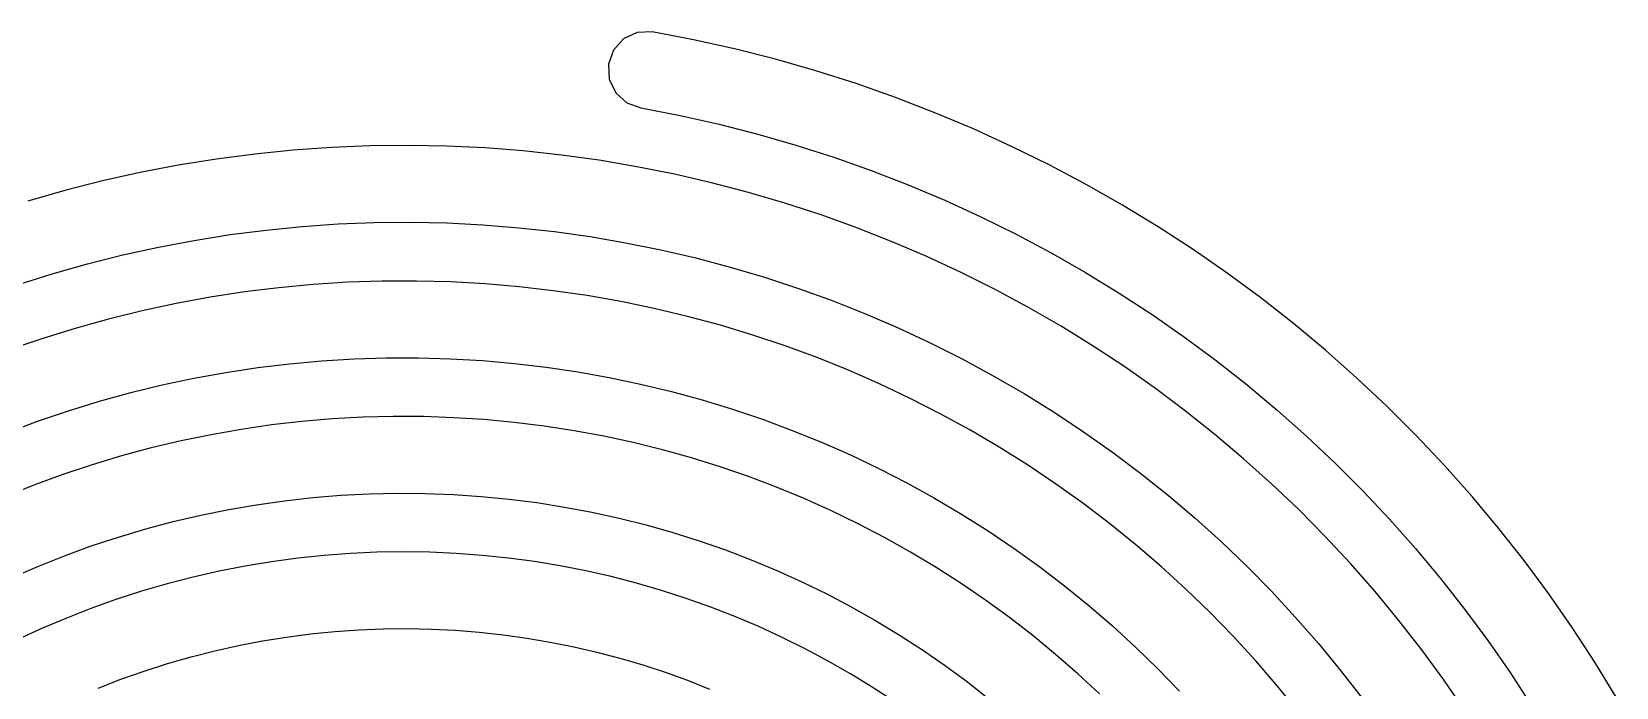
# Model space of a CAD drawing. Header units: metres. Extents: x -106 to 106, y -110 to 110.
# Drawn here: x -32.4 to 91.4, y 58.7 to 109.9 of the extents above; entities that cross this region are included whole.
import ezdxf

# ---------------------------------------------------------------- set-up
doc = ezdxf.new("R2010")
doc.units = ezdxf.units.M

msp = doc.modelspace()

# ---------------------------------------------------------------- linework, layer by layer
for p, q in [((13.812, 109.373), (13.028, 108.504)), ((14.869, 109.876), (13.812, 109.373)), ((16.038, 109.936), (14.869, 109.876)), ((19.2749, 109.314), (16.038, 109.936)), ((22.4891, 108.596), (19.2749, 109.314)), ((13.028, 108.504), (12.6363, 107.401)), ((25.6777, 107.784), (22.4891, 108.596)), ((28.8378, 106.878), (25.6777, 107.784)), ((12.6363, 107.401), (12.6966, 106.232)), ((31.9669, 105.88), (28.8378, 106.878)), ((12.6966, 106.232), (13.1996, 105.175)), ((35.0622, 104.79), (31.9669, 105.88)), ((13.1996, 105.175), (14.0688, 104.391)), ((14.0688, 104.391), (15.1718, 103.999)), ((15.1718, 103.999), (18.233, 103.405)), ((38.1209, 103.61), (35.0622, 104.79)), ((18.233, 103.405), (21.2724, 102.72)), ((41.1405, 102.34), (38.1209, 103.61)), ((21.2724, 102.72), (24.2872, 101.947)), ((24.2872, 101.947), (27.2748, 101.085)), ((44.1185, 100.983), (41.1405, 102.34)), ((-15.0027, 100.385), (-17.9918, 99.9943)), ((-12.0061, 100.687), (-15.0027, 100.385)), ((-9.00499, 100.899), (-12.0061, 100.687)), ((-6.0018, 101.022), (-9.00499, 100.899)), ((-2.99925, 101.055), (-6.0018, 101.022)), ((0, 101), (-2.99925, 101.055)), ((2.99332, 100.856), (0, 101)), ((5.97807, 100.623), (2.99332, 100.856)), ((8.95164, 100.301), (5.97807, 100.623)), ((11.9114, 99.8923), (8.95164, 100.301)), ((27.2748, 101.085), (30.2327, 100.136)), ((47.0521, 99.5395), (44.1185, 100.983)), ((-20.971, 99.5144), (-23.9375, 98.9456)), ((-17.9918, 99.9943), (-20.971, 99.5144)), ((14.8548, 99.3961), (11.9114, 99.8923)), ((17.7793, 98.8132), (14.8548, 99.3961)), ((30.2327, 100.136), (33.1583, 99.0998)), ((33.1583, 99.0998), (36.0491, 97.9787)), ((49.9389, 98.0107), (47.0521, 99.5395)), ((-26.8887, 98.2884), (-29.8219, 97.5431)), ((-23.9375, 98.9456), (-26.8887, 98.2884)), ((20.6823, 98.1444), (17.7793, 98.8132)), ((23.5612, 97.3905), (20.6823, 98.1444)), ((36.0491, 97.9787), (38.9026, 96.7733)), ((52.7766, 96.3984), (49.9389, 98.0107)), ((-29.8219, 97.5431), (-32.7346, 96.7102)), ((26.4137, 96.5522), (23.5612, 97.3905)), ((29.2372, 95.6305), (26.4137, 96.5522)), ((38.9026, 96.7733), (41.7164, 95.485)), ((32.0292, 94.6263), (29.2372, 95.6305)), ((41.7164, 95.485), (44.4879, 94.115)), ((55.5625, 94.704), (52.7766, 96.3984)), ((-19.7337, 93.6433), (-16.9293, 94.0891)), ((-16.9293, 94.0891), (-14.1158, 94.451)), ((-14.1158, 94.451), (-11.2957, 94.7289)), ((-11.2957, 94.7289), (-8.47162, 94.9227)), ((-8.47162, 94.9227), (-5.64597, 95.0324)), ((-5.64597, 95.0324), (-2.82126, 95.0581)), ((-2.82126, 95.0581), (0, 95)), ((0, 95), (2.81532, 94.8582)), ((2.81532, 94.8582), (5.62224, 94.6331)), ((5.62224, 94.6331), (8.41829, 94.3251)), ((8.41829, 94.3251), (11.201, 93.9345)), ((34.7875, 93.5407), (32.0292, 94.6263)), ((44.4879, 94.115), (47.215, 92.6647)), ((58.2944, 92.9293), (55.5625, 94.704)), ((-25.3054, 92.5011), (-22.5266, 93.1139)), ((-22.5266, 93.1139), (-19.7337, 93.6433)), ((11.201, 93.9345), (13.968, 93.462)), ((13.968, 93.462), (16.7168, 92.9081)), ((16.7168, 92.9081), (19.4451, 92.2734)), ((37.5096, 92.3749), (34.7875, 93.5407)), ((60.97, 91.0759), (58.2944, 92.9293)), ((-30.8109, 91.0269), (-28.0677, 91.8053)), ((-28.0677, 91.8053), (-25.3054, 92.5011)), ((19.4451, 92.2734), (22.1504, 91.5587)), ((40.1931, 91.13), (37.5096, 92.3749)), ((47.215, 92.6647), (49.8952, 91.1355)), ((-33.5326, 90.1665), (-30.8109, 91.0269)), ((-7.74731, 90.3685), (-10.4363, 90.1982)), ((-5.05742, 90.4587), (-7.74731, 90.3685)), ((-2.369, 90.469), (-5.05742, 90.4587)), ((0.31555, 90.3994), (-2.369, 90.469)), ((2.99391, 90.2504), (0.31555, 90.3994)), ((22.1504, 91.5587), (24.8304, 90.7648)), ((24.8304, 90.7648), (27.4829, 89.8926)), ((42.8358, 89.8072), (40.1931, 91.13)), ((49.8952, 91.1355), (52.5263, 89.5289)), ((63.587, 89.1456), (60.97, 91.0759)), ((-18.4739, 89.2072), (-21.1354, 88.7171)), ((-15.802, 89.6175), (-18.4739, 89.2072)), ((-13.122, 89.9479), (-15.802, 89.6175)), ((-10.4363, 90.1982), (-13.122, 89.9479)), ((5.6637, 90.022), (2.99391, 90.2504)), ((8.32259, 89.7148), (5.6637, 90.022)), ((10.9682, 89.3291), (8.32259, 89.7148)), ((13.5983, 88.8656), (10.9682, 89.3291)), ((27.4829, 89.8926), (30.1055, 88.943)), ((45.4355, 88.408), (42.8358, 89.8072)), ((52.5263, 89.5289), (55.106, 87.8465)), ((66.1431, 87.1404), (63.587, 89.1456)), ((-23.7841, 88.1476), (-26.4175, 87.499)), ((-21.1354, 88.7171), (-23.7841, 88.1476)), ((16.2106, 88.3247), (13.5983, 88.8656)), ((18.8028, 87.7072), (16.2106, 88.3247)), ((30.1055, 88.943), (32.696, 87.917)), ((32.696, 87.917), (35.2522, 86.8157)), ((47.9899, 86.9336), (45.4355, 88.408)), ((-29.0334, 86.7716), (-31.6293, 85.966)), ((-26.4175, 87.499), (-29.0334, 86.7716)), ((21.3726, 87.0136), (18.8028, 87.7072)), ((23.9178, 86.2449), (21.3726, 87.0136)), ((35.2522, 86.8157), (37.7718, 85.6402)), ((50.4969, 85.3856), (47.9899, 86.9336)), ((55.106, 87.8465), (57.6322, 86.09)), ((68.6364, 85.062), (66.1431, 87.1404)), ((-31.6293, 85.966), (-34.203, 85.0826)), ((26.4363, 85.4019), (23.9178, 86.2449)), ((37.7718, 85.6402), (40.2528, 84.3917)), ((57.6322, 86.09), (60.1028, 84.261)), ((-12.2558, 84.0107), (-9.74666, 84.238)), ((-9.74666, 84.238), (-7.2348, 84.3904)), ((-7.2348, 84.3904), (-4.72249, 84.4681)), ((-4.72249, 84.4681), (-2.21194, 84.471)), ((-2.21194, 84.471), (0.2946, 84.3995)), ((0.2946, 84.3995), (2.79497, 84.2536)), ((2.79497, 84.2536), (5.28696, 84.0338)), ((28.9258, 84.4854), (26.4363, 85.4019)), ((31.3843, 83.4965), (28.9258, 84.4854)), ((40.2528, 84.3917), (42.6929, 83.0715)), ((52.9543, 83.7654), (50.4969, 85.3856)), ((60.1028, 84.261), (62.5155, 82.3612)), ((71.0645, 82.9124), (68.6364, 85.062)), ((-19.7449, 82.8805), (-17.2572, 83.3318)), ((-17.2572, 83.3318), (-14.7601, 83.7086)), ((-14.7601, 83.7086), (-12.2558, 84.0107)), ((5.28696, 84.0338), (7.76836, 83.7404)), ((7.76836, 83.7404), (10.237, 83.3739)), ((10.237, 83.3739), (12.6908, 82.9346)), ((12.6908, 82.9346), (15.1275, 82.4233)), ((33.8095, 82.4362), (31.3843, 83.4965)), ((42.6929, 83.0715), (45.0902, 81.6808)), ((55.3601, 82.0747), (52.9543, 83.7654)), ((-27.1295, 81.0817), (-24.6833, 81.7551)), ((-24.6833, 81.7551), (-22.221, 82.3548)), ((-22.221, 82.3548), (-19.7449, 82.8805)), ((15.1275, 82.4233), (17.5451, 81.8405)), ((17.5451, 81.8405), (19.9414, 81.1868)), ((36.1996, 81.3055), (33.8095, 82.4362)), ((57.7122, 80.315), (55.3601, 82.0747)), ((62.5155, 82.3612), (64.8686, 80.3925)), ((73.4257, 80.6937), (71.0645, 82.9124)), ((-29.5575, 80.335), (-27.1295, 81.0817)), ((19.9414, 81.1868), (22.3144, 80.4631)), ((22.3144, 80.4631), (24.662, 79.6702)), ((38.5523, 80.1057), (36.1996, 81.3055)), ((45.0902, 81.6808), (47.4427, 80.2211)), ((75.7178, 78.408), (73.4257, 80.6937)), ((-34.3499, 78.6239), (-31.965, 79.5156)), ((-31.965, 79.5156), (-29.5575, 80.335)), ((-13.6848, 79.2268), (-16.0491, 78.8839)), ((-11.3144, 79.4989), (-13.6848, 79.2268)), ((-8.9398, 79.7002), (-11.3144, 79.4989)), ((-6.56326, 79.8306), (-8.9398, 79.7002)), ((-4.18687, 79.8904), (-6.56326, 79.8306)), ((-1.81271, 79.8794), (-4.18687, 79.8904)), ((0.5571, 79.798), (-1.81271, 79.8794)), ((2.9205, 79.6465), (0.5571, 79.798)), ((5.27539, 79.425), (2.9205, 79.6465)), ((7.61974, 79.134), (5.27539, 79.425)), ((24.662, 79.6702), (26.9823, 78.8089)), ((40.8657, 78.838), (38.5523, 80.1057)), ((47.4427, 80.2211), (49.7482, 78.6939)), ((60.0087, 78.4882), (57.7122, 80.315)), ((64.8686, 80.3925), (67.1599, 78.3568)), ((-20.7506, 77.9865), (-23.0836, 77.4324)), ((-18.4051, 78.4705), (-20.7506, 77.9865)), ((-16.0491, 78.8839), (-18.4051, 78.4705)), ((9.95145, 78.7739), (7.61974, 79.134)), ((12.2685, 78.3452), (9.95145, 78.7739)), ((14.5689, 77.8485), (12.2685, 78.3452)), ((26.9823, 78.8089), (29.2732, 77.8801)), ((43.1379, 77.5036), (40.8657, 78.838)), ((49.7482, 78.6939), (52.0049, 77.1005)), ((62.2477, 76.5958), (60.0087, 78.4882)), ((67.1599, 78.3568), (69.3876, 76.256)), ((77.9389, 76.0574), (75.7178, 78.408)), ((-25.402, 76.8085), (-27.7036, 76.1151)), ((-23.0836, 77.4324), (-25.402, 76.8085)), ((16.8507, 77.2843), (14.5689, 77.8485)), ((19.1118, 76.6534), (16.8507, 77.2843)), ((29.2732, 77.8801), (31.5328, 76.8849)), ((31.5328, 76.8849), (33.7591, 75.8243)), ((45.367, 76.1038), (43.1379, 77.5036)), ((52.0049, 77.1005), (54.211, 75.4426)), ((-27.7036, 76.1151), (-29.9865, 75.3526)), ((21.3504, 75.9564), (19.1118, 76.6534)), ((23.5644, 75.1941), (21.3504, 75.9564)), ((33.7591, 75.8243), (35.9503, 74.6993)), ((47.551, 74.6401), (45.367, 76.1038)), ((64.4273, 74.6397), (62.2477, 76.5958)), ((69.3876, 76.256), (71.5498, 74.092)), ((80.0874, 73.6441), (77.9389, 76.0574)), ((-32.2484, 74.5217), (-34.4874, 73.6227)), ((-29.9865, 75.3526), (-32.2484, 74.5217)), ((25.752, 74.3675), (23.5644, 75.1941)), ((27.9114, 73.4773), (25.752, 74.3675)), ((35.9503, 74.6993), (38.1045, 73.5111)), ((49.6882, 73.1139), (47.551, 74.6401)), ((54.211, 75.4426), (56.3645, 73.7217)), ((66.5456, 72.6218), (64.4273, 74.6397)), ((-14.8529, 73.0044), (-12.6636, 73.3143)), ((-12.6636, 73.3143), (-10.4689, 73.5587)), ((-10.4689, 73.5587), (-8.27098, 73.7376)), ((-8.27098, 73.7376), (-6.07164, 73.8508)), ((-6.07164, 73.8508), (-3.87285, 73.8986)), ((-3.87285, 73.8986), (-1.67659, 73.881)), ((-1.67659, 73.881), (0.51521, 73.7982)), ((0.51521, 73.7982), (2.70064, 73.6505)), ((2.70064, 73.6505), (4.87775, 73.4382)), ((4.87775, 73.4382), (7.04466, 73.1616)), ((7.04466, 73.1616), (9.19945, 72.8212)), ((30.0406, 72.5245), (27.9114, 73.4773)), ((38.1045, 73.5111), (40.2199, 72.261)), ((51.7767, 71.5267), (49.6882, 73.1139)), ((56.3645, 73.7217), (58.4636, 71.9395)), ((71.5498, 74.092), (73.6448, 71.8669)), ((82.1613, 71.1703), (80.0874, 73.6441)), ((-21.3695, 71.6825), (-19.2078, 72.1883)), ((-19.2078, 72.1883), (-17.035, 72.629)), ((-17.035, 72.629), (-14.8529, 73.0044)), ((9.19945, 72.8212), (11.3403, 72.4174)), ((11.3403, 72.4174), (13.4652, 71.9509)), ((13.4652, 71.9509), (15.5725, 71.422)), ((32.138, 71.5102), (30.0406, 72.5245)), ((40.2199, 72.261), (42.2947, 70.9501)), ((58.4636, 71.9395), (60.5067, 70.0977)), ((68.601, 70.544), (66.5456, 72.6218)), ((73.6448, 71.8669), (75.6708, 69.5828)), ((-25.6515, 70.4769), (-23.518, 71.112)), ((-23.518, 71.112), (-21.3695, 71.6825)), ((15.5725, 71.422), (17.6603, 70.8316)), ((17.6603, 70.8316), (19.7268, 70.1802)), ((34.2016, 70.4354), (32.138, 71.5102)), ((42.2947, 70.9501), (44.3272, 69.5798)), ((53.8148, 69.8799), (51.7767, 71.5267)), ((84.159, 68.6384), (82.1613, 71.1703)), ((-29.8655, 69.0151), (-27.768, 69.7778)), ((-27.768, 69.7778), (-25.6515, 70.4769)), ((-3.39017, 69.3171), (-5.4529, 69.2858)), ((-1.33037, 69.2872), (-3.39017, 69.3171)), ((19.7268, 70.1802), (21.7702, 69.4687)), ((21.7702, 69.4687), (23.7887, 68.6978)), ((36.2297, 69.3011), (34.2016, 70.4354)), ((44.3272, 69.5798), (46.3157, 68.1514)), ((55.8008, 68.1753), (53.8148, 69.8799)), ((60.5067, 70.0977), (62.4921, 68.1982)), ((70.5918, 68.4082), (68.601, 70.544)), ((75.6708, 69.5828), (77.6261, 67.2419)), ((-33.9962, 67.301), (-31.9422, 68.1893)), ((-31.9422, 68.1893), (-29.8655, 69.0151)), ((-15.7466, 68.2059), (-17.7884, 67.8055)), ((-13.6966, 68.545), (-15.7466, 68.2059)), ((-11.6405, 68.8225), (-13.6966, 68.545)), ((-9.57988, 69.0385), (-11.6405, 68.8225)), ((-7.51675, 69.1929), (-9.57988, 69.0385)), ((-5.4529, 69.2858), (-7.51675, 69.1929)), ((0.72464, 69.1962), (-1.33037, 69.2872)), ((2.7731, 69.0443), (0.72464, 69.1962)), ((4.81319, 68.8319), (2.7731, 69.0443)), ((6.84312, 68.5593), (4.81319, 68.8319)), ((8.86113, 68.227), (6.84312, 68.5593)), ((10.8654, 67.8353), (8.86113, 68.227)), ((23.7887, 68.6978), (25.7808, 67.8683)), ((38.2208, 68.1086), (36.2297, 69.3011)), ((40.173, 66.859), (38.2208, 68.1086)), ((46.3157, 68.1514), (48.2584, 66.6664)), ((57.7332, 66.4144), (55.8008, 68.1753)), ((62.4921, 68.1982), (64.418, 66.2425)), ((72.5163, 66.2165), (70.5918, 68.4082)), ((86.0788, 66.0506), (84.159, 68.6384)), ((-19.8204, 67.3438), (-21.8405, 66.8212)), ((-17.7884, 67.8055), (-19.8204, 67.3438)), ((12.8544, 67.3849), (10.8654, 67.8353)), ((14.8261, 66.8763), (12.8544, 67.3849)), ((16.779, 66.3101), (14.8261, 66.8763)), ((25.7808, 67.8683), (27.7445, 66.9813)), ((27.7445, 66.9813), (29.6784, 66.0375)), ((42.0847, 65.5537), (40.173, 66.859)), ((77.6261, 67.2419), (79.5093, 64.8462)), ((-23.8471, 66.238), (-25.8383, 65.5944)), ((-21.8405, 66.8212), (-23.8471, 66.238)), ((18.7114, 65.6869), (16.779, 66.3101)), ((20.6216, 65.0076), (18.7114, 65.6869)), ((29.6784, 66.0375), (31.5808, 65.038)), ((48.2584, 66.6664), (50.1539, 65.1262)), ((59.6102, 64.599), (57.7332, 66.4144)), ((64.418, 66.2425), (66.2831, 64.2327)), ((74.373, 63.9708), (72.5163, 66.2165)), ((87.9193, 63.4094), (86.0788, 66.0506)), ((-27.8123, 64.8909), (-29.7672, 64.128)), ((-25.8383, 65.5944), (-27.8123, 64.8909)), ((22.508, 64.2728), (20.6216, 65.0076)), ((31.5808, 65.038), (33.45, 63.9839)), ((43.9544, 64.1938), (42.0847, 65.5537)), ((50.1539, 65.1262), (52.0006, 63.5323)), ((61.4304, 62.7307), (59.6102, 64.599)), ((79.5093, 64.8462), (81.3187, 62.398)), ((-31.7013, 63.3061), (-33.6129, 62.4258)), ((-29.7672, 64.128), (-31.7013, 63.3061)), ((-8.7552, 63.0954), (-6.86874, 63.228)), ((-6.86874, 63.228), (-4.98215, 63.3042)), ((-4.98215, 63.3042), (-3.09706, 63.3243)), ((-3.09706, 63.3243), (-1.21519, 63.2883)), ((-1.21519, 63.2883), (0.6618, 63.1965)), ((0.6618, 63.1965), (2.5323, 63.0492)), ((24.369, 63.4835), (22.508, 64.2728)), ((26.203, 62.6403), (24.369, 63.4835)), ((33.45, 63.9839), (35.2845, 62.8762)), ((45.7805, 62.7808), (43.9544, 64.1938)), ((52.0006, 63.5323), (53.7968, 61.8862)), ((66.2831, 64.2327), (68.0856, 62.1707)), ((76.1603, 61.6734), (74.373, 63.9708)), ((89.6789, 60.7172), (87.9193, 63.4094)), ((-18.1263, 61.588), (-16.2659, 62.0019)), ((-16.2659, 62.0019), (-14.3969, 62.3597)), ((-14.3969, 62.3597), (-12.521, 62.6613)), ((-12.521, 62.6613), (-10.6398, 62.9065)), ((-10.6398, 62.9065), (-8.7552, 63.0954)), ((2.5323, 63.0492), (4.39465, 62.8465)), ((4.39465, 62.8465), (6.24721, 62.589)), ((6.24721, 62.589), (8.08835, 62.2769)), ((8.08835, 62.2769), (9.9165, 61.9108)), ((9.9165, 61.9108), (11.7301, 61.4912)), ((28.0085, 61.7443), (26.203, 62.6403)), ((35.2845, 62.8762), (37.0827, 61.716)), ((47.5616, 61.316), (45.7805, 62.7808)), ((63.1923, 60.8113), (61.4304, 62.7307)), ((68.0856, 62.1707), (69.8242, 60.0583)), ((81.3187, 62.398), (83.0529, 59.8997)), ((-21.8147, 60.5927), (-19.9765, 61.1181)), ((-19.9765, 61.1181), (-18.1263, 61.588)), ((11.7301, 61.4912), (13.5275, 61.0185)), ((13.5275, 61.0185), (15.3072, 60.4934)), ((29.7839, 60.7965), (28.0085, 61.7443)), ((31.5277, 59.7977), (29.7839, 60.7965)), ((37.0827, 61.716), (38.8433, 60.5046)), ((49.2961, 59.8009), (47.5616, 61.316)), ((53.7968, 61.8862), (55.5413, 60.1895)), ((64.8945, 58.8427), (63.1923, 60.8113)), ((77.8768, 59.3263), (76.1603, 61.6734)), ((91.3563, 57.9765), (89.6789, 60.7172)), ((-25.4486, 59.3761), (-23.6393, 60.0119)), ((-23.6393, 60.0119), (-21.8147, 60.5927)), ((15.3072, 60.4934), (17.0677, 59.9165)), ((17.0677, 59.9165), (18.8074, 59.2885)), ((33.2386, 58.749), (31.5277, 59.7977)), ((38.8433, 60.5046), (40.5646, 59.2431)), ((50.9826, 58.2369), (49.2961, 59.8009)), ((55.5413, 60.1895), (57.2325, 58.4439)), ((69.8242, 60.0583), (71.4974, 57.8975)), ((83.0529, 59.8997), (84.7106, 57.3534)), ((-27.241, 58.6857), (-25.4486, 59.3761)), ((18.8074, 59.2885), (20.5249, 58.61)), ((34.915, 57.6516), (33.2386, 58.749)), ((40.5646, 59.2431), (42.2454, 57.9329)), ((66.5355, 56.8267), (64.8945, 58.8427)), ((79.5212, 56.9316), (77.8768, 59.3263))]:
    msp.add_line(p, q)

doc.saveas('drawing.dxf')
